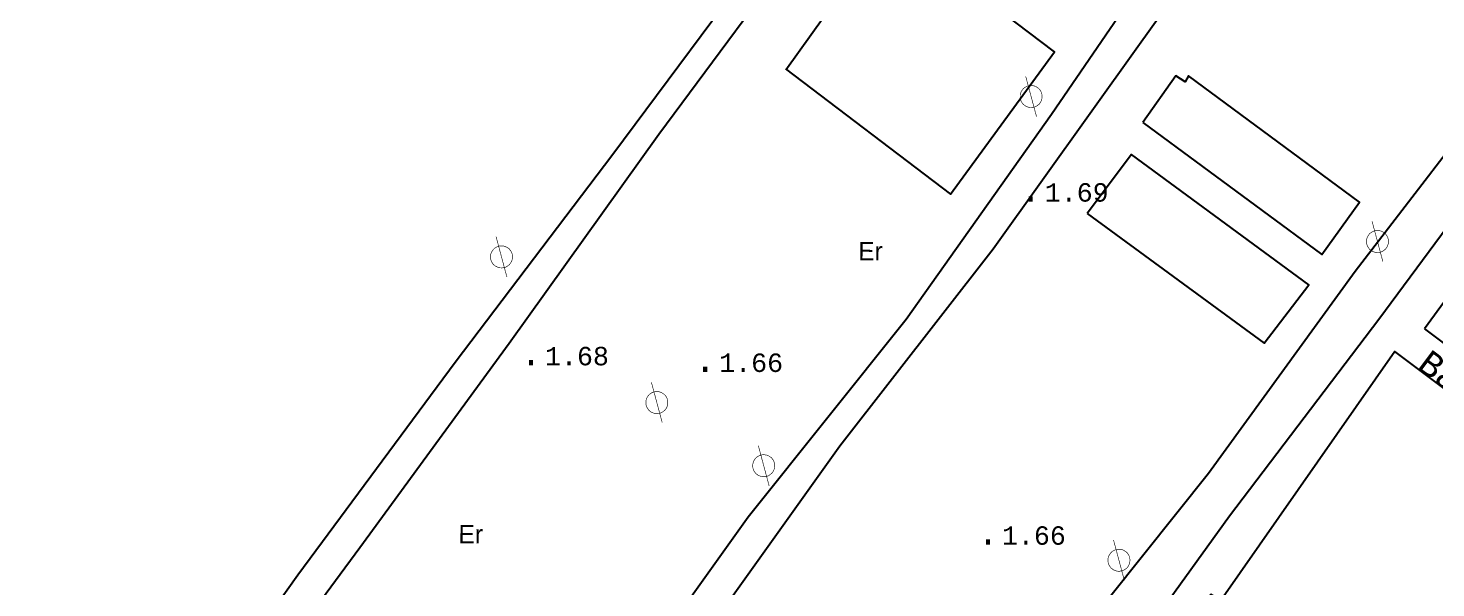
# Model space of a CAD drawing. Extents: x 743500 to 744300, y 4406200 to 4406700.
# Drawn here: x 743690.3 to 743804.8, y 4406277.4 to 4406322.9 of the extents above; entities that cross this region are included whole.
import ezdxf

# ---------------------------------------------------------------- set-up
doc = ezdxf.new("R2010")
doc.units = 0
doc.header["$MEASUREMENT"] = 0
for name, color, linetype in [('2', 7, 'CONTINUOUS'), ('24', 7, 'CONTINUOUS'), ('41', 7, 'CONTINUOUS'), ('42', 7, 'CONTINUOUS'), ('50', 7, 'CONTINUOUS'), ('51', 7, 'CONTINUOUS'), ('6', 7, 'CONTINUOUS'), ('8', 7, 'CONTINUOUS')]:
    doc.layers.add(name, color=color, linetype=linetype)
doc.styles.add('MONOTXT', font='monotxt', dxfattribs={"height": 0.2})
doc.styles.get("Standard").update_dxf_attribs({"font": 'txt', "height": 0.2})

msp = doc.modelspace()

# ---------------------------------------------------------------- linework, layer by layer
at = {"layer": '2', "color": 7, "linetype": 'Continuous'}
msp.add_3dface([(744299.9999999999, 4406200), (744299.9999999999, 4406700), (743500, 4406700), (743500, 4406200)], dxfattribs=at)
at = {"layer": '41', "color": 1, "linetype": 'Continuous'}
msp.add_polyline3d([(743751.91, 4406319.62, 2.42), (743765.33, 4406309.43, 2.11), (743773.7900000002, 4406321.01, 2.04), (743760.32, 4406331.2, 2.51), (743751.9599999998, 4406319.5, 2.39)], dxfattribs=at)
at = {"layer": '51', "color": 1, "linetype": 'Continuous', "extrusion": (-0.6009330797869388, -0.7992993391826274, 0), "const_width": 0.05, "elevation": -3968918.84752}
msp.add_lwpolyline([(-2053351.511888413, 6.25), (-2053368.651900081, 5.99)], dxfattribs=at)
at = {"layer": '51', "color": 1, "linetype": 'Continuous', "extrusion": (0.608629240566319, 0.7934547545560907, 0), "const_width": 0.05, "elevation": 3948884.086877}
msp.add_lwpolyline([(2091627.170077601, 5.03), (2091610.181081163, 6.25)], dxfattribs=at)
at = {"layer": '51', "color": 1, "linetype": 'Continuous', "extrusion": (-0.6093073109859243, -0.7929341717816822, 0), "const_width": 0.05, "elevation": -3947088.515889}
msp.add_lwpolyline([(-2094985.295091781, 6.43), (-2095002.068236984, 5.03)], dxfattribs=at)
at = {"layer": '51', "color": 1, "linetype": 'Continuous'}
for points in [[(743803.8599999999, 4406298.5, 5.21), (743817.6699999998, 4406288.12, 5.55), (743834.6900000002, 4406311.76, 5.8), (743821.0300000001, 4406321.96, 6.1), (743803.8599999999, 4406298.5, 5.21)], [(743780.9699999999, 4406315.25, 9.86), (743795.5299999998, 4406304.54, 9.67), (743798.5799999998, 4406308.78, 9.67), (743784.68, 4406319.060000001, 9.89), (743784.41, 4406318.56, 9.89), (743783.66, 4406319.04, 9.89), (743780.9699999999, 4406315.25, 9.86)], [(743776.4599999998, 4406307.86, 6.48), (743790.85, 4406297.33, 9.17), (743794.48, 4406302.07, 9.08), (743780.06, 4406312.66, 6.47), (743776.4599999998, 4406307.86, 6.48)], [(743798.02, 4406262.24, 9.79), (743800.91, 4406266.11, 9.71), (743815.9099999998, 4406285.82, 6.67), (743801.45, 4406296.64, 6.67), (743787.32, 4406276.43, 9.72), (743786.51, 4406276.91, 8.66), (743783.62, 4406272.87, 8.66), (743798.02, 4406262.24, 9.79)]]:
    msp.add_polyline3d(points, dxfattribs=at)
at = {"layer": '6', "color": 7, "linetype": 'Continuous'}
for points in [[(743675.79, 4406227.2, 1.87), (743687.88, 4406245.08, 1.81), (743700.64, 4406262.16, 1.78), (743712.26, 4406278.51, 1.78), (743725.0699999998, 4406295.78, 1.76), (743737.8699999999, 4406312.68, 1.76), (743750.44, 4406329.55, 1.75), (743762.9699999999, 4406346.45, 1.75), (743775.5899999999, 4406363.27, 1.75), (743787.57, 4406379.85, 1.75), (743800.3499999999, 4406396.41, 1.76), (743801.4599999998, 4406398.51, 1.76), (743799.01, 4406398.88, 1.76), (743797.48, 4406399.42, 1.75)], [(743804.9599999998, 4406399.23, 2.01), (743803.92, 4406398.41, 2.01), (743803.2000000002, 4406397.060000001, 2.01), (743791.9699999999, 4406380.49, 1.89), (743779.5099999999, 4406364.27, 2.02), (743766.8799999999, 4406347.22, 2.02), (743754.18, 4406331.21, 2.02), (743741.6199999999, 4406314.29, 1.92), (743729.4599999998, 4406297.31, 1.83), (743717.3200000002, 4406280.69, 1.83), (743705.07, 4406264.1, 1.83), (743692.7900000002, 4406247.7, 1.84), (743680.7899999998, 4406231.26, 1.96)], [(743700.33, 4406214.86, 2.02), (743711.7799999998, 4406232.6, 2.03), (743723.9100000001, 4406248.88, 2.03), (743736.5099999999, 4406265.89, 1.85), (743748.8899999999, 4406283.21, 1.72), (743761.7199999999, 4406299.29, 1.72), (743773.56, 4406315.95, 1.78), (743785.3799999999, 4406333.24, 1.9), (743798.7, 4406349.46, 2), (743801.09, 4406352.310000001, 2), (743812.66, 4406369.93, 2.07)], [(743806.0699999998, 4406354.310000001, 2), (743793.0400000002, 4406338.810000001, 2), (743780.7, 4406321.6, 1.99), (743768.81, 4406304.98, 1.98), (743756.34, 4406288.96, 1.97), (743744.28, 4406272.09, 1.97), (743744.28, 4406272.09, 1.97), (743731.97, 4406255.060000001, 1.94), (743719.0999999999, 4406238.37, 2.07), (743707.56, 4406221.75, 2.07), (743702.9, 4406215.33, 2.02), (743702.0300000001, 4406213.78, 2.02)], [(743723, 4406203.17, 2.29), (743736.5500000002, 4406219.36, 1.99), (743748.92, 4406236.12, 1.99), (743761.0999999999, 4406253.17, 2.2), (743772.9999999999, 4406270.1, 2.2), (743786.3, 4406286.76, 2.21), (743798.2399999999, 4406303.19, 2.21), (743810.78, 4406319.49, 2.21)], [(743728.26, 4406200, 1.99), (743739.7399999999, 4406216.79, 1.94), (743751.8100000002, 4406233.93, 1.95), (743763.86, 4406250.24, 1.95), (743775.92, 4406266.54, 1.95), (743788.0099999999, 4406283.29, 1.95), (743800.16, 4406299.27, 2.24), (743812.8999999998, 4406316.47, 2.24)]]:
    msp.add_polyline3d(points, dxfattribs=at)
at = {"layer": '8', "color": 7, "linetype": 'Continuous', "const_width": 0.05}
for points, elevation in [([(743772.34, 4406318.14), (743772.29, 4406318.17), (743772.2299999999, 4406318.19), (743772.1800000002, 4406318.22), (743772.1299999999, 4406318.23), (743772.07, 4406318.25), (743772.0199999998, 4406318.25), (743771.9599999998, 4406318.26), (743771.91, 4406318.26), (743771.85, 4406318.26), (743771.79, 4406318.26), (743771.73, 4406318.25), (743771.68, 4406318.24), (743771.6199999999, 4406318.22), (743771.5700000002, 4406318.21), (743771.52, 4406318.18), (743771.4699999999, 4406318.16), (743771.42, 4406318.13), (743771.3699999999, 4406318.1), (743771.3299999998, 4406318.07), (743771.28, 4406318.03), (743771.24, 4406317.99), (743771.2099999998, 4406317.95), (743771.17, 4406317.9), (743771.1400000001, 4406317.85), (743771.1099999999, 4406317.8), (743771.0799999998, 4406317.76), (743771.0600000002, 4406317.7), (743771.0399999998, 4406317.65), (743771.02, 4406317.59), (743771.01, 4406317.54), (743770.9999999999, 4406317.48), (743770.9999999999, 4406317.43), (743770.9999999999, 4406317.37), (743770.9999999999, 4406317.31), (743770.9999999999, 4406317.26), (743771.01, 4406317.2), (743771.02, 4406317.15), (743771.0399999998, 4406317.09), (743771.0600000002, 4406317.04), (743771.0799999998, 4406316.99), (743771.1099999999, 4406316.93), (743771.1400000001, 4406316.89), (743771.17, 4406316.84), (743771.2, 4406316.8), (743771.24, 4406316.75), (743771.28, 4406316.71), (743771.3299999998, 4406316.68), (743771.3699999999, 4406316.64), (743771.42, 4406316.61), (743771.4699999999, 4406316.58), (743771.52, 4406316.56), (743771.5700000002, 4406316.54), (743771.6199999999, 4406316.52), (743771.68, 4406316.5), (743771.74, 4406316.49), (743771.79, 4406316.48), (743771.85, 4406316.48), (743771.8999999998, 4406316.47), (743771.9599999998, 4406316.48), (743772.0199999998, 4406316.49), (743772.07, 4406316.5), (743772.1299999999, 4406316.51), (743772.1800000002, 4406316.52), (743772.24, 4406316.54), (743772.29, 4406316.57), (743772.34, 4406316.6), (743772.3899999999, 4406316.63), (743772.4300000002, 4406316.66), (743772.4699999999, 4406316.7), (743772.52, 4406316.73), (743772.56, 4406316.77), (743772.59, 4406316.82), (743772.63, 4406316.86), (743772.6599999998, 4406316.91), (743772.68, 4406316.96), (743772.71, 4406317.01), (743772.7299999999, 4406317.07), (743772.75, 4406317.12), (743772.76, 4406317.17), (743772.77, 4406317.23), (743772.78, 4406317.29), (743772.78, 4406317.34), (743772.78, 4406317.4), (743772.78, 4406317.45), (743772.77, 4406317.51), (743772.76, 4406317.57), (743772.75, 4406317.62), (743772.7299999999, 4406317.68), (743772.71, 4406317.73), (743772.6900000002, 4406317.78), (743772.6599999998, 4406317.83), (743772.63, 4406317.88), (743772.59, 4406317.92), (743772.56, 4406317.97), (743772.52, 4406318.01), (743772.4799999999, 4406318.05), (743772.4300000002, 4406318.08), (743772.38, 4406318.11), (743772.34, 4406318.14)], 9.94), ([(743772.3299999998, 4406315.73), (743771.4500000002, 4406319.01)], 9.94), ([(743800.49, 4406303.95), (743799.6099999999, 4406307.23)], 2.49), ([(743729.2699999998, 4406302.7), (743728.39, 4406305.98)], 9.93), ([(743800.5, 4406306.36), (743800.45, 4406306.39), (743800.3899999999, 4406306.41), (743800.3399999999, 4406306.44), (743800.29, 4406306.45), (743800.23, 4406306.47), (743800.18, 4406306.47), (743800.1199999999, 4406306.48), (743800.0700000002, 4406306.48), (743800.0099999999, 4406306.48), (743799.95, 4406306.48), (743799.89, 4406306.47), (743799.8399999999, 4406306.46), (743799.78, 4406306.44), (743799.7299999999, 4406306.43), (743799.68, 4406306.4), (743799.63, 4406306.38), (743799.5799999998, 4406306.35), (743799.5299999998, 4406306.32), (743799.49, 4406306.29), (743799.44, 4406306.25), (743799.4000000001, 4406306.21), (743799.3699999999, 4406306.17), (743799.3299999998, 4406306.12), (743799.3, 4406306.07), (743799.27, 4406306.02), (743799.2399999999, 4406305.98), (743799.2199999999, 4406305.92), (743799.1999999998, 4406305.87), (743799.18, 4406305.810000001), (743799.17, 4406305.76), (743799.16, 4406305.7), (743799.16, 4406305.65), (743799.16, 4406305.59), (743799.16, 4406305.53), (743799.16, 4406305.48), (743799.17, 4406305.42), (743799.18, 4406305.37), (743799.1999999998, 4406305.31), (743799.2199999999, 4406305.26), (743799.2399999999, 4406305.21), (743799.27, 4406305.15), (743799.3, 4406305.11), (743799.3299999998, 4406305.06), (743799.3599999999, 4406305.02), (743799.4000000001, 4406304.97), (743799.44, 4406304.93), (743799.49, 4406304.9), (743799.5299999998, 4406304.86), (743799.5799999998, 4406304.83), (743799.63, 4406304.8), (743799.68, 4406304.78), (743799.7299999999, 4406304.76), (743799.78, 4406304.74), (743799.8399999999, 4406304.72), (743799.9, 4406304.71), (743799.95, 4406304.7), (743800.0099999999, 4406304.7), (743800.06, 4406304.69), (743800.1199999999, 4406304.7), (743800.18, 4406304.71), (743800.23, 4406304.72), (743800.29, 4406304.73), (743800.3399999999, 4406304.74), (743800.4, 4406304.76), (743800.45, 4406304.79), (743800.5, 4406304.82), (743800.55, 4406304.85), (743800.5899999999, 4406304.88), (743800.6299999999, 4406304.92), (743800.6800000002, 4406304.95), (743800.7199999999, 4406304.99), (743800.75, 4406305.04), (743800.7899999998, 4406305.08), (743800.82, 4406305.13), (743800.84, 4406305.18), (743800.8699999999, 4406305.23), (743800.8899999999, 4406305.29), (743800.91, 4406305.34), (743800.92, 4406305.39), (743800.9300000002, 4406305.45), (743800.94, 4406305.51), (743800.94, 4406305.560000001), (743800.94, 4406305.62), (743800.94, 4406305.67), (743800.9300000002, 4406305.73), (743800.92, 4406305.79), (743800.91, 4406305.84), (743800.8899999999, 4406305.9), (743800.8699999999, 4406305.95), (743800.8499999999, 4406306), (743800.82, 4406306.05), (743800.7899999998, 4406306.1), (743800.75, 4406306.14), (743800.7199999999, 4406306.19), (743800.6800000002, 4406306.23), (743800.6399999999, 4406306.27), (743800.5899999999, 4406306.3), (743800.54, 4406306.33), (743800.5, 4406306.36)], 2.49), ([(743729.28, 4406305.11), (743729.2299999999, 4406305.14), (743729.1700000002, 4406305.16), (743729.12, 4406305.19), (743729.0699999998, 4406305.2), (743729.01, 4406305.22), (743728.9599999998, 4406305.22), (743728.9, 4406305.23), (743728.8499999999, 4406305.23), (743728.79, 4406305.23), (743728.7299999999, 4406305.23), (743728.67, 4406305.22), (743728.6199999999, 4406305.21), (743728.5599999998, 4406305.19), (743728.51, 4406305.18), (743728.4599999998, 4406305.15), (743728.4100000001, 4406305.13), (743728.3599999999, 4406305.1), (743728.31, 4406305.07), (743728.27, 4406305.04), (743728.2199999999, 4406305), (743728.18, 4406304.96), (743728.1500000001, 4406304.92), (743728.1099999999, 4406304.87), (743728.08, 4406304.82), (743728.0499999998, 4406304.77), (743728.02, 4406304.73), (743728, 4406304.67), (743727.98, 4406304.62), (743727.9599999998, 4406304.560000001), (743727.95, 4406304.51), (743727.94, 4406304.45), (743727.94, 4406304.4), (743727.94, 4406304.34), (743727.94, 4406304.28), (743727.94, 4406304.23), (743727.95, 4406304.17), (743727.9599999998, 4406304.12), (743727.98, 4406304.06), (743728, 4406304.01), (743728.02, 4406303.96), (743728.0499999998, 4406303.9), (743728.08, 4406303.86), (743728.1099999999, 4406303.810000001), (743728.1399999999, 4406303.77), (743728.18, 4406303.72), (743728.2199999999, 4406303.68), (743728.27, 4406303.65), (743728.31, 4406303.61), (743728.3599999999, 4406303.58), (743728.4100000001, 4406303.55), (743728.4599999998, 4406303.53), (743728.51, 4406303.51), (743728.5599999998, 4406303.49), (743728.6199999999, 4406303.47), (743728.68, 4406303.46), (743728.7299999999, 4406303.45), (743728.79, 4406303.45), (743728.8399999999, 4406303.44), (743728.9, 4406303.45), (743728.9599999998, 4406303.46), (743729.01, 4406303.47), (743729.0699999998, 4406303.48), (743729.12, 4406303.49), (743729.1800000002, 4406303.51), (743729.2299999999, 4406303.54), (743729.28, 4406303.57), (743729.33, 4406303.6), (743729.37, 4406303.63), (743729.41, 4406303.67), (743729.4599999998, 4406303.7), (743729.4999999999, 4406303.74), (743729.53, 4406303.79), (743729.57, 4406303.83), (743729.5999999999, 4406303.88), (743729.6199999999, 4406303.93), (743729.65, 4406303.98), (743729.67, 4406304.04), (743729.6900000002, 4406304.09), (743729.7, 4406304.14), (743729.7099999998, 4406304.2), (743729.7199999999, 4406304.26), (743729.7199999999, 4406304.31), (743729.7199999999, 4406304.37), (743729.7199999999, 4406304.42), (743729.7099999998, 4406304.48), (743729.7, 4406304.54), (743729.6900000002, 4406304.59), (743729.67, 4406304.65), (743729.65, 4406304.7), (743729.63, 4406304.75), (743729.5999999999, 4406304.8), (743729.57, 4406304.85), (743729.53, 4406304.89), (743729.4999999999, 4406304.94), (743729.4599999998, 4406304.98), (743729.4199999998, 4406305.02), (743729.37, 4406305.05), (743729.32, 4406305.08), (743729.28, 4406305.11)], 9.93), ([(743741.9, 4406290.86), (743741.0199999998, 4406294.14)], 9.94), ([(743741.91, 4406293.27), (743741.8599999999, 4406293.3), (743741.8, 4406293.32), (743741.7499999999, 4406293.35), (743741.7, 4406293.36), (743741.64, 4406293.38), (743741.5899999999, 4406293.38), (743741.5299999998, 4406293.39), (743741.4799999999, 4406293.39), (743741.42, 4406293.39), (743741.3599999999, 4406293.39), (743741.3000000002, 4406293.38), (743741.25, 4406293.37), (743741.19, 4406293.35), (743741.14, 4406293.34), (743741.0899999999, 4406293.310000001), (743741.04, 4406293.29), (743740.99, 4406293.26), (743740.94, 4406293.23), (743740.9, 4406293.2), (743740.8499999999, 4406293.16), (743740.81, 4406293.12), (743740.7799999998, 4406293.08), (743740.74, 4406293.03), (743740.7099999998, 4406292.98), (743740.68, 4406292.93), (743740.65, 4406292.89), (743740.63, 4406292.83), (743740.61, 4406292.78), (743740.5899999999, 4406292.72), (743740.5799999998, 4406292.67), (743740.57, 4406292.61), (743740.57, 4406292.56), (743740.57, 4406292.5), (743740.57, 4406292.44), (743740.57, 4406292.39), (743740.5799999998, 4406292.33), (743740.5899999999, 4406292.28), (743740.61, 4406292.22), (743740.63, 4406292.17), (743740.65, 4406292.12), (743740.68, 4406292.060000001), (743740.7099999998, 4406292.02), (743740.74, 4406291.97), (743740.7699999998, 4406291.93), (743740.81, 4406291.88), (743740.8499999999, 4406291.84), (743740.9, 4406291.81), (743740.94, 4406291.77), (743740.99, 4406291.74), (743741.04, 4406291.71), (743741.0899999999, 4406291.69), (743741.14, 4406291.67), (743741.19, 4406291.65), (743741.25, 4406291.63), (743741.31, 4406291.62), (743741.3599999999, 4406291.61), (743741.42, 4406291.61), (743741.47, 4406291.6), (743741.5299999998, 4406291.61), (743741.5899999999, 4406291.62), (743741.64, 4406291.63), (743741.7, 4406291.64), (743741.7499999999, 4406291.65), (743741.8100000002, 4406291.67), (743741.8599999999, 4406291.7), (743741.91, 4406291.73), (743741.9599999998, 4406291.76), (743742, 4406291.79), (743742.0399999998, 4406291.83), (743742.09, 4406291.86), (743742.13, 4406291.9), (743742.16, 4406291.95), (743742.2, 4406291.99), (743742.23, 4406292.04), (743742.25, 4406292.09), (743742.2799999998, 4406292.14), (743742.2999999998, 4406292.2), (743742.3200000002, 4406292.25), (743742.33, 4406292.3), (743742.3399999999, 4406292.36), (743742.3499999999, 4406292.42), (743742.3499999999, 4406292.47), (743742.3499999999, 4406292.53), (743742.3499999999, 4406292.58), (743742.3399999999, 4406292.64), (743742.33, 4406292.7), (743742.3200000002, 4406292.75), (743742.2999999998, 4406292.81), (743742.2799999998, 4406292.86), (743742.2599999999, 4406292.91), (743742.23, 4406292.96), (743742.2, 4406293.01), (743742.16, 4406293.05), (743742.13, 4406293.1), (743742.09, 4406293.14), (743742.05, 4406293.18), (743742, 4406293.21), (743741.9499999998, 4406293.24), (743741.91, 4406293.27)], 9.94), ([(743750.5899999999, 4406285.73), (743749.71, 4406289.01)], 9.94), ([(743750.5999999999, 4406288.14), (743750.5500000002, 4406288.17), (743750.49, 4406288.19), (743750.44, 4406288.22), (743750.3899999999, 4406288.23), (743750.3299999998, 4406288.25), (743750.28, 4406288.25), (743750.22, 4406288.26), (743750.1699999998, 4406288.26), (743750.11, 4406288.26), (743750.05, 4406288.26), (743749.9899999999, 4406288.25), (743749.94, 4406288.24), (743749.8799999999, 4406288.22), (743749.8299999998, 4406288.21), (743749.7800000001, 4406288.18), (743749.7299999999, 4406288.16), (743749.6799999998, 4406288.13), (743749.63, 4406288.1), (743749.5899999999, 4406288.07), (743749.54, 4406288.03), (743749.4999999999, 4406287.99), (743749.47, 4406287.95), (743749.43, 4406287.9), (743749.4, 4406287.85), (743749.3699999999, 4406287.8), (743749.34, 4406287.76), (743749.32, 4406287.7), (743749.3, 4406287.65), (743749.28, 4406287.59), (743749.2700000001, 4406287.54), (743749.26, 4406287.48), (743749.26, 4406287.43), (743749.26, 4406287.37), (743749.26, 4406287.310000001), (743749.26, 4406287.26), (743749.2700000001, 4406287.2), (743749.28, 4406287.15), (743749.3, 4406287.09), (743749.32, 4406287.04), (743749.34, 4406286.99), (743749.3699999999, 4406286.93), (743749.4, 4406286.89), (743749.43, 4406286.84), (743749.4599999998, 4406286.8), (743749.4999999999, 4406286.75), (743749.54, 4406286.71), (743749.5899999999, 4406286.68), (743749.63, 4406286.64), (743749.6799999998, 4406286.61), (743749.7299999999, 4406286.58), (743749.7800000001, 4406286.560000001), (743749.8299999998, 4406286.54), (743749.8799999999, 4406286.52), (743749.94, 4406286.5), (743749.9999999999, 4406286.49), (743750.05, 4406286.48), (743750.11, 4406286.48), (743750.16, 4406286.47), (743750.22, 4406286.48), (743750.28, 4406286.49), (743750.3299999998, 4406286.5), (743750.3899999999, 4406286.51), (743750.44, 4406286.52), (743750.4999999999, 4406286.54), (743750.5500000002, 4406286.57), (743750.5999999999, 4406286.6), (743750.65, 4406286.63), (743750.69, 4406286.66), (743750.73, 4406286.7), (743750.7799999998, 4406286.73), (743750.82, 4406286.77), (743750.8499999999, 4406286.82), (743750.89, 4406286.86), (743750.92, 4406286.91), (743750.9399999998, 4406286.96), (743750.97, 4406287.01), (743750.99, 4406287.07), (743751.0099999999, 4406287.12), (743751.0199999998, 4406287.17), (743751.0299999998, 4406287.23), (743751.04, 4406287.29), (743751.04, 4406287.34), (743751.04, 4406287.4), (743751.04, 4406287.45), (743751.0299999998, 4406287.51), (743751.0199999998, 4406287.57), (743751.0099999999, 4406287.62), (743750.99, 4406287.68), (743750.97, 4406287.73), (743750.95, 4406287.78), (743750.92, 4406287.83), (743750.89, 4406287.88), (743750.8499999999, 4406287.92), (743750.82, 4406287.97), (743750.7799999998, 4406288.01), (743750.7399999999, 4406288.05), (743750.69, 4406288.08), (743750.64, 4406288.11), (743750.5999999999, 4406288.14)], 9.94), ([(743779.4799999999, 4406280.46), (743779.43, 4406280.49), (743779.37, 4406280.51), (743779.32, 4406280.54), (743779.2699999998, 4406280.55), (743779.21, 4406280.57), (743779.1599999998, 4406280.57), (743779.0999999999, 4406280.58), (743779.0500000002, 4406280.58), (743778.99, 4406280.58), (743778.9299999998, 4406280.58), (743778.87, 4406280.57), (743778.82, 4406280.56), (743778.7599999999, 4406280.54), (743778.7099999998, 4406280.53), (743778.66, 4406280.5), (743778.61, 4406280.48), (743778.56, 4406280.45), (743778.5099999999, 4406280.42), (743778.4699999999, 4406280.39), (743778.4199999998, 4406280.35), (743778.3799999999, 4406280.31), (743778.35, 4406280.27), (743778.31, 4406280.22), (743778.2800000001, 4406280.17), (743778.2499999999, 4406280.12), (743778.2199999999, 4406280.08), (743778.2000000002, 4406280.02), (743778.1799999998, 4406279.97), (743778.1599999998, 4406279.91), (743778.15, 4406279.86), (743778.1399999999, 4406279.8), (743778.1399999999, 4406279.75), (743778.1399999999, 4406279.69), (743778.1399999999, 4406279.63), (743778.1399999999, 4406279.58), (743778.15, 4406279.52), (743778.1599999998, 4406279.47), (743778.1799999998, 4406279.41), (743778.2000000002, 4406279.36), (743778.2199999999, 4406279.31), (743778.2499999999, 4406279.25), (743778.2800000001, 4406279.21), (743778.31, 4406279.16), (743778.3399999999, 4406279.12), (743778.3799999999, 4406279.07), (743778.4199999998, 4406279.03), (743778.4699999999, 4406279), (743778.5099999999, 4406278.96), (743778.56, 4406278.93), (743778.61, 4406278.9), (743778.66, 4406278.88), (743778.7099999998, 4406278.86), (743778.7599999999, 4406278.84), (743778.82, 4406278.82), (743778.88, 4406278.810000001), (743778.9299999998, 4406278.8), (743778.99, 4406278.8), (743779.04, 4406278.79), (743779.0999999999, 4406278.8), (743779.1599999998, 4406278.810000001), (743779.21, 4406278.82), (743779.2699999998, 4406278.83), (743779.32, 4406278.84), (743779.3800000001, 4406278.86), (743779.43, 4406278.89), (743779.4799999999, 4406278.92), (743779.5299999998, 4406278.95), (743779.57, 4406278.98), (743779.6099999999, 4406279.02), (743779.66, 4406279.05), (743779.7, 4406279.09), (743779.7299999999, 4406279.14), (743779.7699999998, 4406279.18), (743779.8000000002, 4406279.23), (743779.82, 4406279.28), (743779.8499999999, 4406279.33), (743779.8699999999, 4406279.39), (743779.8900000001, 4406279.44), (743779.9, 4406279.49), (743779.9099999998, 4406279.55), (743779.92, 4406279.61), (743779.92, 4406279.66), (743779.92, 4406279.72), (743779.92, 4406279.77), (743779.9099999998, 4406279.83), (743779.9, 4406279.89), (743779.8900000001, 4406279.94), (743779.8699999999, 4406280), (743779.8499999999, 4406280.05), (743779.8299999998, 4406280.1), (743779.8000000002, 4406280.15), (743779.7699999998, 4406280.2), (743779.7299999999, 4406280.24), (743779.7, 4406280.29), (743779.66, 4406280.33), (743779.62, 4406280.37), (743779.57, 4406280.4), (743779.5199999998, 4406280.43), (743779.4799999999, 4406280.46)], 2.16), ([(743779.4699999999, 4406278.05), (743778.5899999999, 4406281.33)], 2.16)]:
    msp.add_lwpolyline(points, dxfattribs=dict(at, elevation=elevation))

# ---------------------------------------------------------------- texts
at = {"layer": '24', "color": 7, "linetype": 'Continuous', "style": 'MONOTXT'}
for s, height, p in [('1.69                        ', 1.5, (743772.9999999999, 4406308.83, 1.69)), ('.                           ', 1.99, (743770.9999999999, 4406308.83, 1.69)), ('1.68                        ', 1.5, (743732.3699999999, 4406295.53, 1.68)), ('1.66                        ', 1.5, (743746.53, 4406294.99, 1.66)), ('.                           ', 1.99, (743730.3699999999, 4406295.53, 1.68)), ('.                           ', 1.99, (743744.53, 4406294.99, 1.66)), ('1.66                        ', 1.5, (743769.5199999998, 4406280.95, 1.66)), ('.                           ', 1.99, (743767.52, 4406280.95, 1.66))]:
    msp.add_text(s, height=height, dxfattribs=at).set_placement(p)
at = {"layer": '42', "color": 7, "linetype": 'Continuous'}
for p in [(743757.83, 4406304.07, 1.68), (743725.3299999998, 4406281.07, 1.67)]:
    msp.add_text('Er                          ', height=1.49, rotation=359.7900000066, dxfattribs=at).set_placement(p)
at = {"layer": '50', "color": 7, "linetype": 'Continuous', "style": 'MONOTXT'}
msp.add_text('Bajada                      ', height=1.99, rotation=323.1899999873, dxfattribs=at).set_placement((743803.17, 4406295.310000001))

doc.saveas('drawing.dxf')
